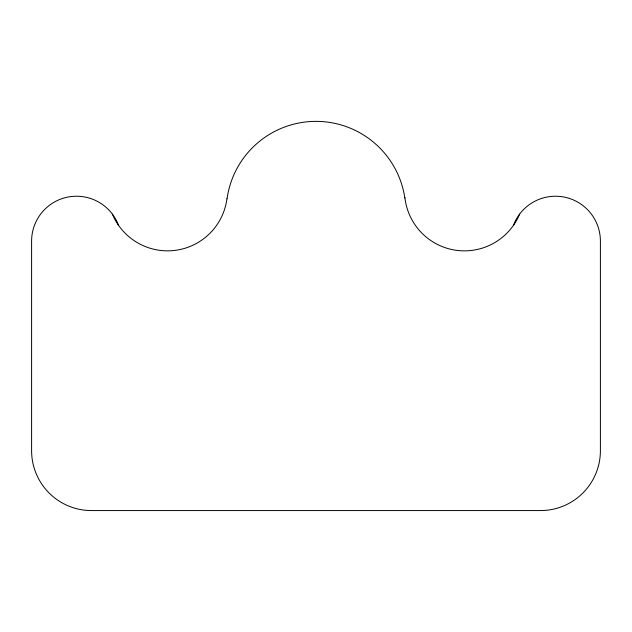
<?xml version="1.0" encoding="UTF-8"?>
<svg xmlns="http://www.w3.org/2000/svg" width="632" height="632" viewBox="0 0 632 632"><rect width="100%" height="100%" fill="white"/><g stroke="black" fill="none" stroke-linecap="round" stroke-linejoin="round"><path stroke-width="0.95" d="M519.662 214.074A59.874 59.874 0 0 1 404.899 197.508M227.038 198.867A89.807 89.807 0 0 1 404.836 198.021M118.532 225.316A44.904 44.904 0 0 0 31.6 241.132L31.6 450.695A59.874 59.874 0 0 0 91.474 510.569L540.526 510.569A59.874 59.874 0 0 0 600.4 450.695L600.4 241.132A44.904 44.904 0 0 0 513.468 225.316M226.943 198.756A59.874 59.874 0 0 1 112.338 214.074"/></g></svg>
